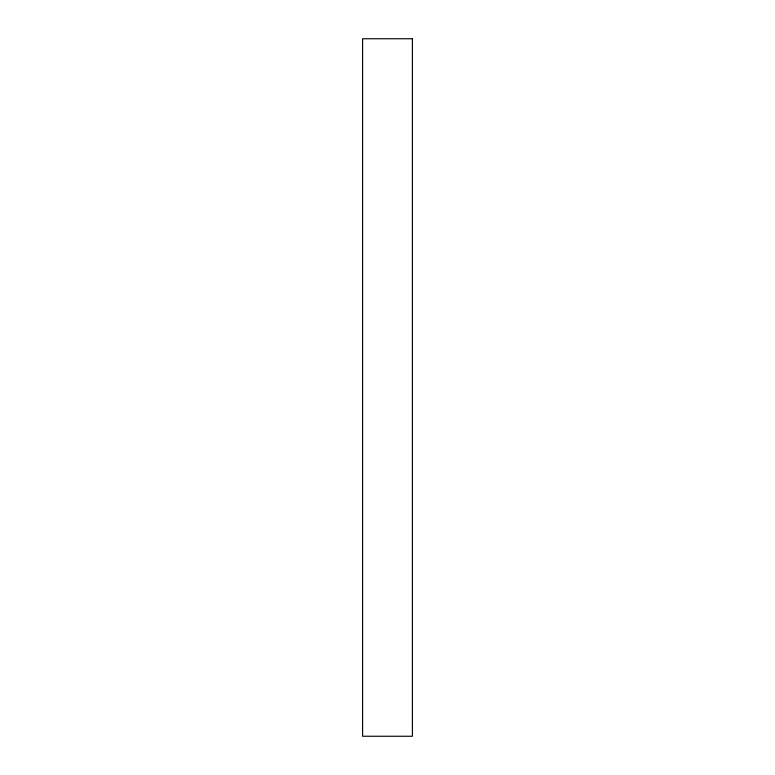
<?xml version="1.0" encoding="UTF-8"?>
<svg xmlns="http://www.w3.org/2000/svg" width="775" height="775" viewBox="0 0 775 775"><rect width="100%" height="100%" fill="white"/><g stroke="black" fill="none" stroke-linecap="round" stroke-linejoin="round"><path stroke-width="1.16" d="M412.407 38.75L362.593 38.75L362.593 736.25L412.407 736.25L412.407 38.75"/></g></svg>
